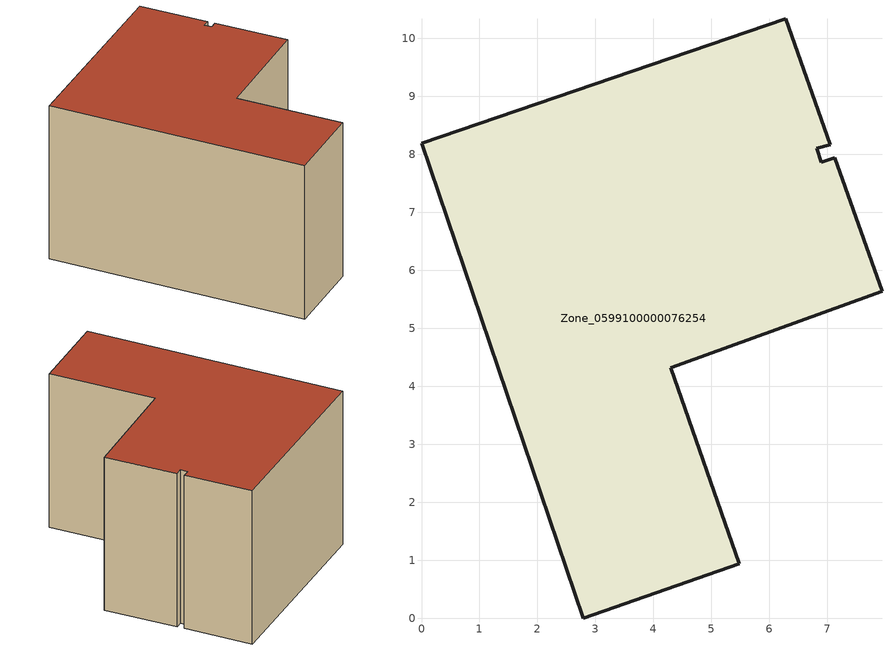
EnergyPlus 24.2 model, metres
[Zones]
Zone_0599100000076254
 floor ground (C_G): 7.13,7.94 7.94,5.64 4.3,4.32 5.48,0.94 2.79,0 0,8.19 6.28,10.34 7.05,8.17 6.82,8.11 6.89,7.87 z0
 wall outside (C_F): 2.79,0 5.48,0.94 4.3,4.32 7.94,5.64 7.13,7.94 6.89,7.87 6.82,8.11 7.05,8.17 6.28,10.34 0,8.19 2.79,0 z0:5.47
 roof outside (C_R): 7.94,5.64 7.13,7.94 6.89,7.87 6.82,8.11 7.05,8.17 6.28,10.34 0,8.19 2.79,0 5.48,0.94 4.3,4.32 z5.47
[BUILDING]
Pand.0599100000076254: North Axis=0; Terrain=City; Loads Convergence Tolerance Value=0.04; Temperature Convergence Tolerance Value=0.4; Solar Distribution=FullExterior; Maximum Number of Warmup Days=25; Minimum Number of Warmup Days=1
[Site:Location]
Rotterdam.The.Hague.AP_ZH_NLD Design_Conditions: Latitude=51.96; Longitude=4.45; Time Zone=1; Elevation=-4.5
[SITE:GROUNDTEMPERATURE:BUILDINGSURFACE]
18, 18, 18, 18, 18, 18, 18, 18, 18, 18, 18, 18
[MATERIAL] Thermal Absorptance=0.9; Solar Absorptance=0.7; Visible Absorptance=0.7
Name | Roughness | Thickness | Conductivity | Density | Specific Heat
G.TC.1946 | MediumSmooth | 0.15 | 1 | 540 | 1210
F.TC.1946 | Rough | 0.3 | 0.857143 | 1920 | 840
R.TC.1946 | MediumRough | 0.2 | 0.909091 | 1500 | 1000
[CONSTRUCTION]
C_G: G.TC.1946
C_F: F.TC.1946
C_R: R.TC.1946
[ZONE]
Zone_0599100000076254: Type=1; Multiplier=1; Ceiling Height=Autocalculate; Volume=Autocalculate; Floor Area=autocalculate; Part of Total Floor Area=Yes
[ZONEINFILTRATION:DESIGNFLOWRATE]
Infil_Zone_0599100000076254: Zone or ZoneList or Space or SpaceList=Zone_0599100000076254; Schedule=AlwaysOn; Design Flow Rate Calculation Method=Flow/Area; Flow Rate per Floor Area=0.003; Constant Term Coefficient=1; Temperature Term Coefficient=0; Velocity Term Coefficient=0; Velocity Squared Term Coefficient=0
[HVACTEMPLATE:ZONE:IDEALLOADSAIRSYSTEM]
Zone_0599100000076254: Maximum Heating Supply Air Temperature=50; Minimum Cooling Supply Air Temperature=13; Maximum Heating Supply Air Humidity Ratio=0.0156; Minimum Cooling Supply Air Humidity Ratio=0.0077; Heating Limit=NoLimit; Cooling Limit=NoLimit; Dehumidification Control Type=ConstantSensibleHeatRatio; Cooling Sensible Heat Ratio=0.7; Dehumidification Setpoint=60; Humidification Control Type=None; Humidification Setpoint=30; Outdoor Air Method=None; Outdoor Air Flow Rate per Person=0.00944; Outdoor Air Flow Rate per Zone Floor Area=0; Outdoor Air Flow Rate per Zone=0; Demand Controlled Ventilation Type=None; Outdoor Air Economizer Type=NoEconomizer; Heat Recovery Type=None; Sensible Heat Recovery Effectiveness=0.7; Latent Heat Recovery Effectiveness=0.65
[ZONECONTROL:THERMOSTAT]
ThermostatControl_Zone_0599100000076254: Zone or ZoneList=Zone_0599100000076254; Control Type Schedule=DualSetpointControlType; Control 1=Thermostat_Zone_0599100000076254; Temperature Difference Between Cutout And Setpoint=0
[THERMOSTATSETPOINT:DUALSETPOINT]
Thermostat_Zone_0599100000076254: Heating Setpoint Temperature Schedule=HeatingSetpoint_Zone_0599100000076254; Cooling Setpoint Temperature Schedule=CoolingSetpoint_Zone_0599100000076254
[SCHEDULE:COMPACT]
HeatingSetpoint_Zone_0599100000076254: Through: 12/31, For: AllDays, Until: 24:00, 21
CoolingSetpoint_Zone_0599100000076254: Through: 12/31, For: AllDays, Until: 24:00, 24
DualSetpointControlType: Through: 12/31, For: AllDays, Until: 24:00, 4
AlwaysOn: Through: 12/31, For: AllDays, Until: 24:00, 1
